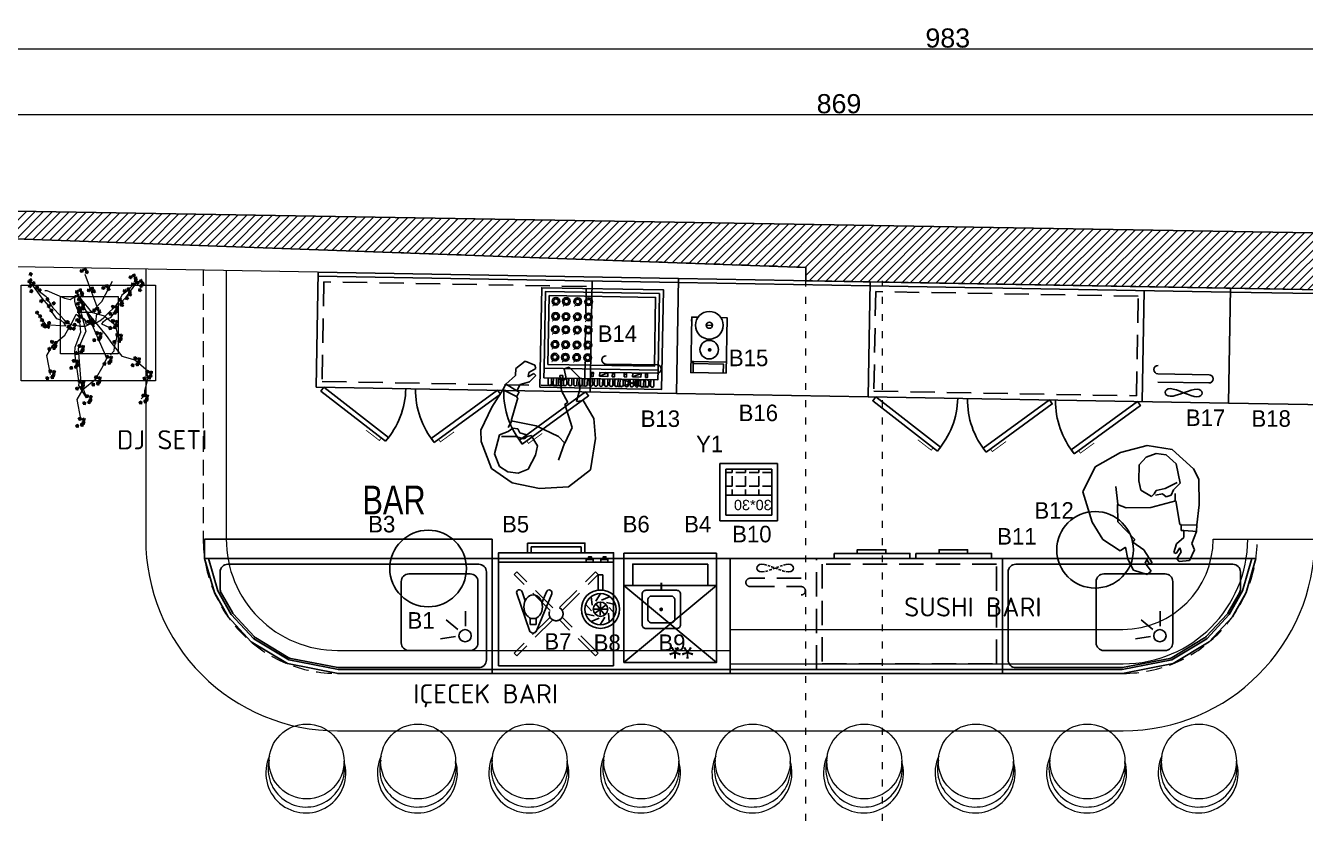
# Model space of a CAD drawing. Header units: inches. Extents: x -48537 to -45698, y 42532 to 44572.
# Drawn here: x -47962 to -47295, y 43617 to 44033 of the extents above; entities that cross this region are included whole.
import ezdxf
from ezdxf.enums import TextEntityAlignment as Align

# ---------------------------------------------------------------- set-up
doc = ezdxf.new("R2010")
doc.units = ezdxf.units.IN
for name, pattern in [('ACAD_ISO03W100', [30, 12, -18]), ('DASHED', [19.05, 12.7, -6.35]), ('DOT', [6.35, 0, -6.35]), ('HIDDEN', [0.375, 0.25, -0.125])]:
    doc.linetypes.add(name, pattern=pattern)
for name, color, linetype in [('002 Çizgi', 7, 'Continuous'), ('Kıtc-002 Çizgi', 7, 'Continuous'), ('Kıtc-028 Yer Izgarası', 252, 'Continuous'), ('S2000-002 Çizgi', 7, 'Continuous'), ('tefriş - ince', 9, 'Continuous')]:
    doc.layers.add(name, color=color, linetype=linetype)
for name, color, linetype, lineweight in [('A-KAPI NOKT', 35, 'DOT', 9), ('Auto-AhsapMobilya', 34, 'Continuous', 20), ('Auto-Duvar', 193, 'Continuous', 25), ('Auto-Mermer', 190, 'Continuous', 15), ('Auto-Silik', 251, 'Continuous', 5), ('Auto-Silik_Cizgiler', 47, 'Continuous', 9), ('Auto-SilikCizgiler', 251, 'Continuous', 9), ('Auto-Tefris', 32, 'Continuous', 9), ('Auto-Yazi', 7, 'Continuous', 20), ('SH-1', 9, 'Continuous', 9)]:
    doc.layers.add(name, color=color, linetype=linetype, lineweight=lineweight)
doc.styles.get("Standard").update_dxf_attribs({"font": 'arial.ttf'})
doc.styles.add('TAKSİM', font='GOTHIC.TTF', dxfattribs={"height": 20})
doc.styles.add('TCOMPLEX', font='Tcomplex', dxfattribs={"width": 0.8})
doc.dimstyles.new('ölçü 1_50', dxfattribs={"dimtxt": 10, "dimasz": 5, "dimexe": 2, "dimexo": 5, "dimtad": 1, "dimdec": 0, "dimtxsty": 'Standard', "dimblk": 'ARCHTICK', "dimcen": 2.5, "dimclrd": 256, "dimclre": 256, "dimclrt": 256, "dimadec": 0, "dimazin": 0, "dimtfac": 1, "dimtdec": 0, "dimtmove": 0, "dimatfit": 3, "dimldrblk": 'ARCHTICK', "dimfxl": 1, "dimlwd": -1, "dimlwe": -1, "dimarcsym": 0})

# ---------------------------------------------------------------- blocks, each defined once
blk = doc.blocks.new('KŞKLŞ')
at = {"layer": 'tefriş - ince'}
for p, q in [((25415.28, -39871.56), (25402.32, -39875.06)), ((25421.12, -39872.84), (25415.28, -39871.56)), ((25433.87, -39880.77), (25421.12, -39872.84)), ((25389.25, -39880.04), (25383.87, -39884.09)), ((25391.54, -39886.35), (25389.06, -39879.81)), ((25392.5, -39879.01), (25389.25, -39880.04)), ((25394.67, -39887), (25392.49, -39879.22)), ((25402.32, -39875.06), (25392.5, -39879.01)), ((25380.31, -39883.62), (25375.56, -39887.72)), ((25383.87, -39884.09), (25380.31, -39883.62)), ((25388.08, -39887.37), (25391.54, -39886.35)), ((25391.54, -39886.35), (25391.87, -39887.65)), ((25395.06, -39887.46), (25407.64, -39886.26)), ((25407.64, -39886.26), (25407.72, -39899.61)), ((25407.84, -39886.49), (25411.3, -39885.47)), ((25413.39, -39885.83), (25411.13, -39887.79)), ((25415.82, -39881.56), (25413.39, -39885.83)), ((25416.57, -39882.89), (25415.22, -39889.78)), ((25426.04, -39880.83), (25415.82, -39881.56)), ((25432.11, -39884.66), (25426.04, -39880.83)), ((25434.08, -39889.47), (25432.11, -39884.66)), ((25439.34, -39892.82), (25433.87, -39880.77)), ((25375.56, -39887.72), (25376.65, -39893.1)), ((25376.65, -39893.1), (25378.29, -39893.85)), ((25378.29, -39893.85), (25381.06, -39890.67)), ((25381.06, -39890.67), (25383.38, -39890.84)), ((25383.38, -39890.84), (25381.07, -39893.42)), ((25381.07, -39893.42), (25381.84, -39894.54)), ((25381.84, -39894.54), (25385.84, -39891.87)), ((25385.84, -39891.87), (25388.08, -39887.37)), ((25391.87, -39887.65), (25394.9, -39886.81)), ((25394.9, -39886.81), (25395.06, -39887.46)), ((25411.13, -39887.79), (25410.93, -39890.53)), ((25410.93, -39890.53), (25412.94, -39891.94)), ((25412.94, -39891.94), (25413.31, -39895.57)), ((25415.22, -39889.78), (25415.49, -39894.67)), ((25433.68, -39894.95), (25434.08, -39889.47)), ((25439.56, -39907.24), (25439.34, -39892.82)), ((25407.72, -39899.61), (25411.04, -39912.15)), ((25414.12, -39896.06), (25413.14, -39897.89)), ((25413.14, -39897.89), (25417.9, -39902.27)), ((25415.49, -39894.67), (25414.12, -39896.06)), ((25422.79, -39901.99), (25430.8, -39899.61)), ((25430.8, -39899.61), (25433.68, -39894.95)), ((25417.9, -39902.27), (25422.79, -39901.99)), ((25375.73, -39908.5), (25374.49, -39910.95)), ((25374.49, -39910.95), (25378.69, -39917.19)), ((25380.47, -39910.33), (25375.73, -39908.5)), ((25379.66, -39906.88), (25379.34, -39908.34)), ((25379.34, -39908.34), (25382.05, -39908.96)), ((25387.33, -39909.14), (25379.66, -39906.88)), ((25382.05, -39908.96), (25380.47, -39910.33)), ((25392.72, -39913.56), (25387.33, -39909.14)), ((25393.88, -39912.16), (25392.72, -39913.56)), ((25405.08, -39918.28), (25393.88, -39912.16)), ((25411.04, -39912.15), (25413.93, -39915.96)), ((25435.93, -39922.02), (25439.56, -39907.24)), ((25378.69, -39917.19), (25384.95, -39918.5)), ((25384.95, -39918.5), (25391.35, -39917.91)), ((25391.35, -39917.91), (25390.26, -39921.22)), ((25413.93, -39915.96), (25405.08, -39918.28)), ((25413.95, -39915.75), (25423.16, -39914.31)), ((25390.26, -39921.22), (25398.41, -39928.38)), ((25425.07, -39931.61), (25435.93, -39922.02)), ((25398.41, -39928.38), (25408.58, -39931.25)), ((25408.58, -39931.25), (25425.07, -39931.61))]:
    blk.add_line(p, q, dxfattribs=at)
blk = doc.blocks.new('A$C1AAB3821')
at = {"layer": 'Kıtc-028 Yer Izgarası'}
for p, q in [((30, 30), (0, 30)), ((0, 30), (0, 0)), ((27, 27), (3, 27)), ((3, 27), (3, 3)), ((9.65, 25.24), (9.65, 27)), ((16.63, 25.24), (16.63, 27)), ((23.62, 25.24), (23.62, 27)), ((27, 3), (27, 27)), ((30, 0), (30, 30)), ((3, 25.24), (7.74, 25.24)), ((9.65, 25.24), (14.73, 25.24)), ((9.65, 18.25), (9.65, 23.33)), ((16.63, 25.24), (21.71, 25.24)), ((16.63, 18.25), (16.63, 23.33)), ((23.62, 25.24), (27, 25.24)), ((23.62, 18.25), (23.62, 23.33)), ((3, 18.25), (7.74, 18.25)), ((27, 13.5), (3, 13.5)), ((3, 13.5), (3, 3)), ((9.65, 18.25), (14.73, 18.25)), ((9.65, 13.5), (9.65, 16.35)), ((16.63, 18.25), (21.71, 18.25)), ((16.63, 13.5), (16.63, 16.35)), ((23.62, 18.25), (27, 18.25)), ((23.62, 13.5), (23.62, 16.35)), ((27, 3), (27, 13.5)), ((0, 0), (30, 0)), ((3, 3), (27, 3)), ((3, 3), (27, 3))]:
    blk.add_line(p, q, dxfattribs=at)
blk.add_text('30*30', height=5.4, dxfattribs=at).set_placement((3, 5.64))
blk = doc.blocks.new('uiui7')
at = {"layer": 'Auto-Tefris', "ltscale": 2}
blk.add_circle((-34132.56, 62108.22), 19.55, dxfattribs=at)
for centre, radius, start, end in [((-34132.15, 62114.2), 20.88, 335.1027, 197.05941), ((-34132.44, 62112.05, 16.63), 19.94, 346.94403, 189.57771)]:
    blk.add_arc(centre, radius, start, end, dxfattribs=at)
blk = doc.blocks.new('39')
at = {"layer": 'Auto-SilikCizgiler'}
for p, q in [((-12, 0), (-9, 0)), ((-11, 10), (-11, 7)), ((-10, 7), (-11, 10)), ((-11, 7), (-10, 5)), ((-5, 5), (-10, 7)), ((-10, 5), (-8, 4)), ((-9, 0), (-6, 0)), ((-8, 4), (-7, 4)), ((-7, 4), (-6, 2)), ((0, 0), (-7, -2)), ((-6, 10), (-5, 9)), ((-4, 10), (-6, 10)), ((-6, 2), (-4, 0)), ((-6, 0), (0, 0)), ((-5, 9), (-4, 7)), ((-3, 1), (-5, 5)), ((0, 0), (-5, -1)), ((-3, 8), (-4, 10)), ((-4, 7), (-3, 4)), ((-4, 0), (0, 0)), ((-2, 4), (-3, 8)), ((-3, 4), (0, 0)), ((0, 0), (-3, 1)), ((-3, -1), (0, 0)), ((0, 0), (-2, 4)), ((1, 15), (-1, 13)), ((-1, 13), (-1, 10)), ((-1, 10), (-1, 5)), ((-1, 5), (0, 2)), ((0, 0), (-1, -2)), ((0, 10), (1, 12)), ((1, 9), (0, 10)), ((7, 2), (0, 0)), ((0, 0), (4, 2)), ((0, 2), (0, 0)), ((0, 0), (2, 2)), ((6, -1), (0, 0)), ((0, 0), (6, 0)), ((0, 0), (1, -3)), ((0, -3), (0, 0)), ((1, 12), (1, 15)), ((2, 6), (1, 9)), ((2, 2), (2, 6)), ((4, 2), (6, 5)), ((6, 5), (8, 7)), ((6, 0), (10, 2)), ((9, 0), (6, -1)), ((10, 4), (7, 2)), ((8, 7), (10, 7)), ((13, 0), (9, 0)), ((10, 7), (10, 6)), ((10, 6), (10, 4)), ((10, 2), (14, 2)), ((15, 2), (13, 0)), ((14, 2), (15, 2)), ((-12, -6), (-13, -8)), ((-13, -8), (-11, -7)), ((-13, -8), (-13, -8)), ((-10, -1), (-12, 0)), ((-10, -4), (-12, -6)), ((-11, -7), (-7, -6)), ((-5, -1), (-10, -1)), ((-7, -2), (-10, -3)), ((-10, -3), (-10, -4)), ((-7, -6), (-6, -4)), ((-7, -13), (-6, -10)), ((-6, -12), (-7, -13)), ((-6, -4), (-3, -1)), ((-5, -5), (-6, -6)), ((-6, -6), (-5, -6)), ((-6, -10), (-5, -8)), ((-5, -10), (-6, -12)), ((-2, -3), (-5, -5)), ((-5, -6), (-2, -5)), ((-5, -8), (-3, -6)), ((-2, -8), (-5, -10)), ((-3, -6), (-1, -5)), ((-1, -2), (-2, -3)), ((-2, -5), (-1, -4)), ((1, -5), (-2, -8)), ((-1, -5), (1, -3)), ((-1, -4), (0, -3)), ((0, -1), (3, -3)), ((1, -3), (0, -1)), ((1, -3), (1, -5)), ((2, -6), (1, -4)), ((3, -9), (2, -6)), ((3, -3), (5, -6)), ((4, -11), (3, -9)), ((6, -13), (4, -11)), ((5, -6), (6, -10)), ((6, -10), (6, -13))]:
    blk.add_line(p, q, dxfattribs=at)
blk = doc.blocks.new('KJKJK')
at = {"layer": 'Auto-Silik_Cizgiler', "elevation": -25.3}
for points in [[(45042.7, -37852.1), (45047.8, -37872.8), (45058.6, -37880.2), (45075.2, -37884.5), (45088.8, -37894), (45096, -37899.8), (45097.3, -37955.6), (45105.9, -37922.4), (45107.7, -37912), (45111.7, -37894.8), (45122.8, -37885.2), (45129.3, -37871.5), (45127.4, -37861.8), (45123.5, -37856.5), (45118.1, -37850.2), (45116, -37845.9), (45111, -37843.9)], [(45091.5, -37955.8), (45087.9, -37935.9), (45072.3, -37922.2), (45059.4, -37887.7), (45057.8, -37870.1), (45055.9, -37885.8), (45057.3, -37887.9), (45067, -37919.4), (45070, -37925.2), (45082.6, -37937.5), (45086, -37947.9), (45089.5, -37954.9), (45089.8, -37965.9), (45091, -37970.8), (45091.8, -37972.5), (45094.3, -37976.3)], [(45033, -37909.6), (45038.2, -37930.2), (45048.9, -37937.6), (45065.5, -37941.9), (45079.1, -37951.5), (45086.3, -37957.2), (45098.3, -37936.6), (45096.2, -37979.8), (45098, -37969.5), (45102, -37952.2), (45113.1, -37942.7), (45119.6, -37928.9), (45117.7, -37919.2), (45113.8, -37913.9), (45108.4, -37907.7), (45106.3, -37903.3), (45101.3, -37901.3)], [(45047.9, -37977.5), (45051.4, -37961.3), (45070.5, -37950.7), (45070.3, -37953.8), (45068.2, -37958.3), (45065.1, -37961.5), (45063.8, -37967.7), (45063, -37972.1), (45062.9, -37978.6), (45059.9, -37988.7), (45056.6, -38006.4), (45054.6, -38009.4), (45056.8, -38009.3), (45057.7, -38007.1), (45058.1, -38005.6), (45058.9, -38004.5), (45060.4, -37999), (45060.6, -37996.6), (45064.8, -37988.5), (45064.8, -37982.7), (45066.2, -37974.3), (45070.1, -37962.9), (45071.8, -37957.3), (45074, -37952.7), (45074.8, -37951.7), (45076, -37949.7), (45077.5, -37948.5), (45079.9, -37946.9), (45085.3, -37943.2), (45089.8, -37941.3), (45095.5, -37941.4), (45097.8, -37942.2), (45101.9, -37940.4), (45102.8, -37941.4), (45106, -37947.3), (45109.6, -37947.6), (45113.4, -37992.2)], [(45092.6, -37975.7), (45095.3, -37975.1), (45097, -37975.3), (45098.3, -37975.2), (45093.9, -37974.8), (45089.3, -37974.5), (45086.9, -37974.3), (45082.1, -37978.1), (45068.2, -37993.7), (45066, -37994.6)]]:
    blk.add_lwpolyline(points, dxfattribs=at)
at = {"layer": 'Auto-Silik_Cizgiler'}
blk.add_lwpolyline([(45118.8, -37924.7), (45113.4, -37927.7), (45109.5, -37932.3), (45107, -37935.6), (45109.5, -37937.4), (45114.3, -37938.5), (45118.7, -37938.2), (45124.4, -37941.1), (45128.3, -37943.2), (45133.5, -37947.2), (45143.2, -37951.2), (45159, -37959.8), (45162.7, -37960.1), (45161.2, -37961.8), (45158.9, -37961.1), (45157.5, -37960.5), (45156.1, -37960.4), (45150.8, -37958.1), (45148.9, -37956.8), (45139.9, -37954.9), (45135.4, -37951.2), (45128, -37947), (45116.6, -37942.9), (45111.3, -37940.8), (45106.3, -37939.5), (45105.1, -37939.6), (45102.7, -37939.2), (45100.9, -37939.6), (45098.1, -37940.5), (45091.8, -37942.4), (45092.5, -37947.5), (45090.4, -37952.5), (45088.7, -37955.9), (45089.8, -37957.8), (45088.1, -37958.7), (45102, -37952.2), (45117.1, -37958), (45137, -37973.1)], dxfattribs=at)
at = {"layer": 'Auto-Silik_Cizgiler', "xscale": 0.1296, "yscale": 0.1296, "zscale": 0.1296}
for p, rotation in [((45108.9, -37840.5, -25.3), 356.7422745732944), ((45114, -37839.3, -25.3), 356.7422745732944), ((45116.2, -37840.5, -25.3), 356.7422745732944), ((45035.8, -37846.7), 356.7422745732944), ((45040.9, -37845.5), 356.7422745732944), ((45041.7, -37852.5), 356.7422745732944), ((45043.1, -37846.7), 356.7422745732944), ((45045, -37849.9), 356.7422745732944), ((45114.8, -37846.3, -25.3), 356.7422745732944), ((45118.2, -37843.7, -25.3), 356.7422745732944), ((45053.3, -37865.7, -25.3), 356.7422745732944), ((45058.4, -37864.5, -25.3), 356.7422745732944), ((45060.5, -37865.7, -25.3), 356.7422745732944), ((45062.5, -37868.9, -25.3), 356.7422745732944), ((45123.8, -37862.3, -25.3), 356.7422745732944), ((45128.9, -37861.1, -25.3), 356.7422745732944), ((45129.7, -37868, -25.3), 356.7422745732944), ((45131.1, -37862.3, -25.3), 356.7422745732944), ((45133, -37865.4, -25.3), 356.7422745732944), ((45052.8, -37883.5, -25.3), 356.7422745732944), ((45057.9, -37882.3, -25.3), 356.7422745732944), ((45059.2, -37871.5, -25.3), 356.7422745732944), ((45060, -37883.5, -25.3), 356.7422745732944), ((45070.6, -37880.1, -25.3), 356.7422745732944), ((45075.8, -37878.9, -25.3), 356.7422745732944), ((45077.9, -37880.1, -25.3), 356.7422745732944), ((45079.9, -37883.3, -25.3), 356.7422745732944), ((45118.2, -37880.9, -25.3), 356.7422745732944), ((45123.3, -37879.7, -25.3), 356.7422745732944), ((45125.5, -37880.9, -25.3), 356.7422745732944), ((45127.5, -37884, -25.3), 356.7422745732944), ((45058.7, -37889.3, -25.3), 356.7422745732944), ((45062, -37886.7, -25.3), 356.7422745732944), ((45076.6, -37885.9, -25.3), 356.7422745732944), ((45091.2, -37895.3, -25.3), 356.7422745732944), ((45096.4, -37894.1, -25.3), 356.7422745732944), ((45098.5, -37895.3, -25.3), 356.7422745732944), ((45100.5, -37898.4, -25.3), 356.7422745732944), ((45124.2, -37886.6, -25.3), 356.7422745732944), ((45028.4, -37907.4, -25.3), 356.7422745732944), ((45033.6, -37906.2, -25.3), 356.7422745732944), ((45035.7, -37907.4, -25.3), 356.7422745732944), ((45037.7, -37910.5, -25.3), 356.7422745732944), ((45056.6, -37906.7, -25.3), 356.7422745732944), ((45061.7, -37905.5, -25.3), 356.7422745732944), ((45062.5, -37912.4, -25.3), 356.7422745732944), ((45063.9, -37906.7, -25.3), 356.7422745732944), ((45065.8, -37909.9, -25.3), 356.7422745732944), ((45097.2, -37901, -25.3), 356.7422745732944), ((45111.2, -37912.2, -25.3), 356.7422745732944), ((45116.3, -37911, -25.3), 356.7422745732944), ((45118.5, -37912.2, -25.3), 356.7422745732944), ((45034.4, -37913.1, -25.3), 356.7422745732944), ((45068.7, -37918.8, -25.3), 356.7422745732944), ((45073.9, -37917.6, -25.3), 356.7422745732944), ((45074.7, -37924.5, -25.3), 356.7422745732944), ((45076, -37918.8, -25.3), 356.7422745732944), ((45078, -37921.9, -25.3), 356.7422745732944), ((45092.1, -37923.4, -25.3), 356.7422745732944), ((45097.2, -37922.2, -25.3), 356.7422745732944), ((45099.4, -37923.4, -25.3), 356.7422745732944), ((45101.3, -37926.5, -25.3), 356.7422745732944), ((45117.2, -37917.9, -25.3), 356.7422745732944), ((45120.5, -37915.4, -25.3), 356.7422745732944), ((45043.8, -37935.2), 356.7422745732944), ((45048.9, -37934), 356.7422745732944), ((45051.1, -37935.2), 356.7422745732944), ((45053, -37938.4), 356.7422745732944), ((45098, -37929.1, -25.3), 356.7422745732944), ((45099.6, -37940.7, -25.3), 317.8832189276011), ((45113.4, -37927.9, -25.3), 356.7422745732944), ((45118.6, -37926.7, -25.3), 356.7422745732944), ((45119.4, -37933.7, -25.3), 356.7422745732944), ((45120.7, -37927.9, -25.3), 356.7422745732944), ((45122.7, -37931.1, -25.3), 356.7422745732944), ((45049.7, -37941), 356.7422745732944), ((45072.9, -37948.2, -25.3), 86.66096350184166), ((45072.9, -37953.7, -25.3), 86.66096350184166), ((45074.1, -37946, -25.3), 86.66096350184166), ((45074.1, -37953.3, -25.3), 86.66096350184166), ((45077.2, -37944.1, -25.3), 86.66096350184166), ((45079.8, -37947.4, -25.3), 86.66096350184166), ((45084.5, -37950.8, -25.3), 86.66096350184166), ((45085.7, -37948.6, -25.3), 86.66096350184166), ((45089, -37953, -25.3), 57.80661504840518), ((45094.9, -37944.3, -25.3), 317.8832189276011), ((45099.1, -37944.4, -25.3), 317.8832189276011), ((45105.6, -37952.7, -25.3), 317.8832189276011), ((45109.7, -37952.7, -25.3), 317.8832189276011), ((45110.2, -37949, -25.3), 317.8832189276011), ((45120.1, -37941.9, -25.3), 356.7422745732944), ((45125.2, -37940.7, -25.3), 356.7422745732944), ((45126, -37947.6, -25.3), 356.7422745732944), ((45127.3, -37941.9, -25.3), 356.7422745732944), ((45129.3, -37945, -25.3), 356.7422745732944), ((45135.6, -37945.2), 317.8832189276011), ((45136.1, -37951.2), 317.8832189276011), ((45136.6, -37947.5), 317.8832189276011), ((45143.6, -37949.6), 317.8832189276011), ((45148.3, -37951.9), 317.8832189276011), ((45149.2, -37954.1), 317.8832189276011), ((45160.1, -37951.7), 317.8832189276011), ((45048.5, -37961.8, -25.3), 86.66096350184166), ((45049.7, -37959.6, -25.3), 86.66096350184166), ((45049.7, -37966.9, -25.3), 86.66096350184166), ((45052.9, -37957.7, -25.3), 86.66096350184166), ((45055.4, -37961, -25.3), 86.66096350184166), ((45091.6, -37958.6, -25.3), 317.8832189276011), ((45091.6, -37960.5, -25.3), 96.66567069409844), ((45092.7, -37966.8, -25.3), 317.8832189276011), ((45092.4, -37962.2, -25.3), 356.7422745732944), ((45095.7, -37959.6, -25.3), 356.7422745732944), ((45096.4, -37960.9, -25.3), 317.8832189276011), ((45096.8, -37966.9, -25.3), 317.8832189276011), ((45097.3, -37963.2, -25.3), 317.8832189276011), ((45129.7, -37967.1), 317.8832189276011), ((45144.6, -37957.8), 317.8832189276011), ((45148.8, -37957.8), 317.8832189276011), ((45155.6, -37960.5, 25.3), 317.8832189276011), ((45156.7, -37968.7, 25.3), 317.8832189276011), ((45160.4, -37962.8, 25.3), 317.8832189276011), ((45160.9, -37968.8, 25.3), 317.8832189276011), ((45161.1, -37959.9), 317.8832189276011), ((45161.3, -37965.1, 25.3), 317.8832189276011), ((45163.2, -37955.2, -25.3), 356.7422745732944), ((45165.3, -37960), 317.8832189276011), ((45165.8, -37956.3), 317.8832189276011), ((45048.5, -37976.7, -25.3), 86.66096350184166), ((45049.7, -37971.6, -25.3), 86.66096350184166), ((45063, -37977.6, -25.3), 86.66096350184166), ((45063.4, -37972.1, -25.3), 86.66096350184166), ((45069.1, -37978.3, -25.3), 86.66096350184166), ((45095.9, -37970.7, -25.3), 317.8832189276011), ((45097, -37978.9, -25.3), 317.8832189276011), ((45100.7, -37973, -25.3), 317.8832189276011), ((45101.2, -37979, -25.3), 317.8832189276011), ((45101.6, -37975.3, -25.3), 317.8832189276011), ((45109.6, -37975.1, -25.3), 317.8832189276011), ((45113.8, -37975.2, -25.3), 317.8832189276011), ((45114.2, -37971.5, -25.3), 317.8832189276011), ((45125.1, -37970.7), 317.8832189276011), ((45129.3, -37970.8), 317.8832189276011), ((45057.8, -37986.1, -25.3), 86.66096350184166), ((45064.8, -37984.9, -25.3), 86.66096350184166), ((45116.1, -37993.8, -25.3), 317.8832189276011), ((45052.6, -38000.5), 86.66096350184166), ((45053.7, -38006.2, -25.3), 86.66096350184166), ((45058.5, -38007.3, -25.3), 86.66096350184166), ((45060, -38001.2, -25.3), 86.66096350184166), ((45061.3, -37997.6, -25.3), 86.66096350184166), ((45111.5, -37997.4, -25.3), 317.8832189276011), ((45115.7, -37997.5, -25.3), 317.8832189276011), ((45055.2, -38010.8, -25.3), 86.66096350184166), ((45056.8, -38011.5, -25.3), 86.66096350184166), ((45059.8, -38017.6), 86.66096350184166)]:
    blk.add_blockref('39', p, dxfattribs=dict(at, rotation=rotation))
blk = doc.blocks.new('A$C521B02A0')
at = {"layer": 'S2000-002 Çizgi'}
blk.add_line((6.65, 10), (10.64, 10), dxfattribs=at)
for points in [[(0, 64), (0, 10), (60, 10), (60, 64)], [(0, 64), (0, 5), (60, 5), (60, 64)], [(3, 10), (6.65, 10), (6.65, 8.54), (3, 8.54)], [(3.97, 8.54), (5.43, 8.54), (5.43, 7.08), (3.97, 7.08)], [(10.64, 10), (14.29, 10), (14.29, 8.54), (10.64, 8.54)], [(11.61, 8.54), (13.07, 8.54), (13.07, 7.08), (11.61, 7.08)], [(45, 0), (15, 0), (15, 5), (45, 5)], [(43, 2), (17, 2), (17, 5), (43, 5)]]:
    blk.add_lwpolyline(points, close=True, dxfattribs=at)
at = {"layer": 'S2000-002 Çizgi', "linetype": 'DASHED'}
for points in [[(8.08, 57.42), (9.49, 58.84)], [(8.08, 57.42), (26.83, 38.67)], [(9.49, 58.84), (28.24, 40.09)], [(31.86, 40.19), (50.51, 58.84)], [(33.27, 38.77), (51.92, 57.42)], [(50.51, 58.84), (51.92, 57.42)], [(26.73, 35.06), (8.08, 16.41)], [(28.14, 33.64), (9.49, 15)], [(31.76, 33.74), (50.51, 15)], [(33.17, 35.16), (51.92, 16.41)], [(9.49, 15), (8.08, 16.41)], [(50.51, 15), (51.92, 16.41)]]:
    blk.add_lwpolyline(points, dxfattribs=at)
blk.add_circle((30, 36.92), 3.63, dxfattribs=at)
blk = doc.blocks.new('A$C3C3A6592')
at = {"layer": 'S2000-002 Çizgi'}
for points in [[(0, 57), (48.31, 16.91)], [(0, 16.91), (48.31, 57)], [(0, 16.91), (48.31, 16.91)]]:
    blk.add_lwpolyline(points, dxfattribs=at)
for points in [[(0, 0), (48.31, 0), (48.31, 57), (0, 57)], [(4.59, 5.64), (43.71, 5.64), (43.71, 16.91), (4.59, 16.91)]]:
    blk.add_lwpolyline(points, close=True, dxfattribs=at)
blk.add_text('**', height=12, dxfattribs=at).set_placement((11.89, 43.01))
blk = doc.blocks.new('A$C0D0247C1')
at = {"layer": 'Kıtc-002 Çizgi'}
for points in [[(2, 0), (18, 0, 0.414214), (20, 2), (20, 18, 0.414214), (18, 20), (2, 20, 0.414214), (0, 18), (0, 2, 0.414214)], [(5, 3), (15, 3, 0.414214), (17, 5), (17, 15, 0.414214), (15, 17), (5, 17, 0.414214), (3, 15), (3, 5, 0.414214)]]:
    blk.add_lwpolyline(points, format="xyb", close=True, dxfattribs=at)
at = {"layer": 'Kıtc-002 Çizgi', "const_width": 1}
blk.add_lwpolyline([(9.53, 10.08, 1), (10.53, 10.08, 1)], format="xyb", close=True, dxfattribs=at)
blk.add_lwpolyline([(20, 10), (23.95, 10)], dxfattribs=at)
blk = doc.blocks.new('A$C7D36761A')
at = {"layer": 'Kıtc-002 Çizgi'}
for points in [[(0, 20.47), (6.62, 1.21, 0.691141), (10.36, 1.1), (18.29, 20.3)], [(2.84, 21.45), (4.45, 16.75, 0.691141)]]:
    blk.add_lwpolyline(points, format="xyb", dxfattribs=at)
for points in [[(13.14, 15.69), (15.51, 21.45)], [(7.07, 7.73), (7.07, 4.38)], [(10.07, 7.71), (10.07, 4.38)], [(7.07, 4.38), (10.07, 4.38)]]:
    blk.add_lwpolyline(points, dxfattribs=at)
for centre, start, end in [((1.42, 20.96), 18.97681, 198.97681), ((16.9, 20.88), 337.5765, 157.5765)]:
    blk.add_arc(centre, 1.5, start, end, dxfattribs=at)
blk.add_ellipse((8.6, 13.59), major_axis=(0, -6.18), ratio=0.781319, dxfattribs=at)
blk = doc.blocks.new('A$C4AF1199D')
at = {"layer": 'S2000-002 Çizgi'}
for points in [[(2.4, 20.6), (5.42, 17.12)], [(5.4, 24.63), (5.79, 20.04)], [(7.66, 20.97), (12.41, 15.17)], [(10.19, 26.12), (7.81, 22.18)], [(10.18, 21.16), (10, 14.25)], [(14.95, 24.51), (10.7, 22.72)], [(17.85, 20.42), (13.36, 21.46)], [(2.34, 15.58), (6.83, 14.54)], [(6.25, 18), (13.75, 18)], [(12.59, 19.94), (7.13, 15.7)], [(10, 9.88), (12.38, 13.82)], [(14.79, 11.37), (14.4, 15.96)], [(17.79, 15.4), (14.77, 18.88)], [(5.24, 11.49), (9.49, 13.28)]]:
    blk.add_lwpolyline(points, dxfattribs=at)
blk.add_lwpolyline([(8.75, 0), (11.25, 0), (11.25, 8), (8.75, 8)], close=True, dxfattribs=at)
for radius in [10, 8.12, 3.75]:
    blk.add_circle((10, 18), radius, dxfattribs=at)
blk = doc.blocks.new('A$C27B77B9B')
at = {"layer": 'S2000-002 Çizgi'}
blk.add_line((142, 62.6), (0, 62.6), dxfattribs=at)
for points in [[(142, 4.6), (142, 64.6), (0, 64.6), (0, 4.6)], [(45.21, 1.96), (5.61, 1.96), (5.61, 4.6), (45.21, 4.6)], [(33.08, 1.96), (18.14, 1.96), (18.14, 0), (33.08, 0)], [(87.84, 1.96), (48.24, 1.96), (48.24, 4.6), (87.84, 4.6)], [(75.71, 1.96), (60.77, 1.96), (60.77, 0), (75.71, 0)]]:
    blk.add_lwpolyline(points, close=True, dxfattribs=at)
at = {"layer": 'S2000-002 Çizgi', "linetype": 'DASHED'}
blk.add_lwpolyline([(97, 62.6), (97, 4.6)], dxfattribs=at)
blk.add_lwpolyline([(94, 59.6), (3, 59.6), (3, 7.6), (94, 7.6)], close=True, dxfattribs=at)
for points in [[(131.67, 19.28), (105, 19.28, -1), (105, 23.63)], [(105, 14.93), (131.67, 14.93, 1), (131.67, 19.28)]]:
    blk.add_lwpolyline(points, format="xyb", dxfattribs=at)
at = {"layer": 'S2000-002 Çizgi', "linetype": 'DASHED', "ltscale": 0.1}
blk.add_lwpolyline([(125.56, 7.62), (124.1, 7.8), (122.4, 8.25), (120.54, 8.89), (118.59, 9.63), (116.64, 10.36), (114.78, 11), (113.07, 11.46), (111.62, 11.63), (110.47, 11.46), (109.66, 11), (109.17, 10.36), (109, 9.63), (109.17, 8.89), (109.66, 8.25), (110.47, 7.8), (111.62, 7.62), (113.07, 7.8), (114.78, 8.25), (116.64, 8.89), (118.59, 9.63), (120.54, 10.36), (122.4, 11), (124.1, 11.46), (125.56, 11.63), (126.7, 11.46), (127.52, 11), (128.01, 10.36), (128.17, 9.63), (128.01, 8.89), (127.52, 8.25), (126.7, 7.8)], close=True, dxfattribs=at)
blk = doc.blocks.new('A$C664B4501')
at = {"layer": 'S2000-002 Çizgi'}
for p, q in [((31.04, 6.26), (35.37, 8.18)), ((48.29, 6.26), (52.62, 8.18))]:
    blk.add_line(p, q, dxfattribs=at)
for points in [[(0, 0), (63.5, 0), (63.5, 52), (0, 52)], [(2, 10), (61.5, 10), (61.5, 50), (2, 50)], [(4, 48), (4, 12), (59.5, 12), (59.5, 48)], [(2, 5), (61.5, 5), (61.5, 10), (2, 10)], [(26.58, 6.14), (27.76, 6.14), (27.76, 8.24), (26.58, 8.24)], [(31.04, 6.26), (35.37, 6.26), (35.37, 8.18), (31.04, 8.18)], [(37.66, 6.14), (38.83, 6.14), (38.83, 8.24), (37.66, 8.24)], [(43.83, 6.14), (45.01, 6.14), (45.01, 8.24), (43.83, 8.24)], [(48.29, 6.26), (52.62, 6.26), (52.62, 8.18), (48.29, 8.18)], [(54.91, 6.14), (56.08, 6.14), (56.08, 8.24), (54.91, 8.24)]]:
    blk.add_lwpolyline(points, close=True, dxfattribs=at)
for points, const_width in [([(6.48, 43.33), (5.89, 42.38)], 0.5), ([(11.92, 43.33), (11.34, 42.38)], 0.5), ([(17.86, 43.33), (17.28, 42.38)], 0.5), ([(23.59, 43.33), (23.01, 42.38)], 0.5), ([(6.48, 35.43), (5.89, 34.49)], 0.5), ([(11.92, 35.43), (11.34, 34.49)], 0.5), ([(17.86, 35.43), (17.28, 34.49)], 0.5), ([(23.59, 35.43), (23.01, 34.49)], 0.5), ([(6.48, 28.51), (5.89, 27.56)], 0.5), ([(11.92, 28.51), (11.34, 27.56)], 0.5), ([(17.86, 28.51), (17.28, 27.56)], 0.5), ([(23.59, 28.51), (23.01, 27.56)], 0.5), ([(6.48, 20.73), (5.89, 19.78)], 0.5), ([(11.92, 20.73), (11.34, 19.78)], 0.5), ([(17.86, 20.73), (17.28, 19.78)], 0.5), ([(23.59, 20.73), (23.01, 19.78)], 0.5), ([(6.48, 14.14), (5.89, 13.19)], 0.5), ([(11.92, 14.14), (11.34, 13.19)], 0.5), ([(17.86, 14.14), (17.28, 13.19)], 0.5), ([(23.59, 14.14), (23.01, 13.19)], 0.5), ([(26.58, 7.5), (27.76, 7.5)], 0.5), ([(37.66, 7.5), (38.83, 7.5)], 0.5), ([(43.83, 7.5), (45.01, 7.5)], 0.5), ([(54.91, 7.5), (56.08, 7.5)], 0.5), ([(33.23, 5), (33.23, 1.5)], 1), ([(50.48, 5), (50.48, 1.5)], 1)]:
    blk.add_lwpolyline(points, dxfattribs=dict(at, const_width=const_width))
for points in [[(4.26, 1.85), (4.26, 5)], [(5.93, 5), (5.93, 1.85)], [(6.93, 1.85), (6.93, 5)], [(8.61, 5), (8.61, 1.85)], [(9.61, 1.85), (9.61, 5)], [(11.28, 5), (11.28, 1.85)], [(12.28, 1.85), (12.28, 5)], [(13.96, 5), (13.96, 1.85)], [(14.96, 1.85), (14.96, 5)], [(16.63, 5), (16.63, 1.85)], [(17.63, 1.85), (17.63, 5)], [(19.31, 5), (19.31, 1.85)], [(20.31, 1.85), (20.31, 5)], [(21.98, 5), (21.98, 1.85)], [(22.98, 1.85), (22.98, 5)], [(24.66, 5), (24.66, 1.85)], [(25.66, 1.85), (25.66, 5)], [(27.33, 5), (27.33, 1.85)], [(28.33, 1.85), (28.33, 5)], [(30.01, 5), (30.01, 1.85)], [(31.01, 1.85), (31.01, 5)], [(32.68, 5), (32.68, 1.85)], [(33.68, 1.85), (33.68, 5)], [(35.36, 5), (35.36, 1.85)], [(36.36, 1.85), (36.36, 5)], [(38.03, 5), (38.03, 1.85)], [(39.03, 1.85), (39.03, 5)], [(40.71, 5), (40.71, 1.85)], [(41.71, 1.85), (41.71, 5)], [(43.38, 5), (43.38, 1.85)], [(44.38, 1.85), (44.38, 5)], [(46.06, 5), (46.06, 1.85)], [(47.06, 1.85), (47.06, 5)], [(48.73, 5), (48.73, 1.85)], [(49.73, 1.85), (49.73, 5)], [(51.4, 5), (51.4, 1.85)], [(52.4, 1.85), (52.4, 5)], [(54.08, 5), (54.08, 1.85)], [(55.08, 1.85), (55.08, 5)], [(56.75, 5), (56.75, 1.85)], [(57.75, 1.85), (57.75, 5)], [(59.43, 5), (59.43, 1.85)]]:
    blk.add_lwpolyline(points, dxfattribs=at)
for centre, radius in [((7.54, 45.07), 1.98), ((12.99, 45.07), 1.98), ((18.93, 45.07), 1.98), ((24.66, 45.07), 1.98), ((7.54, 45.07), 1.24), ((12.99, 45.07), 1.24), ((18.93, 45.07), 1.24), ((24.66, 45.07), 1.24), ((7.54, 37.17), 1.98), ((7.54, 37.17), 1.24), ((12.99, 37.17), 1.98), ((12.99, 37.17), 1.24), ((18.93, 37.17), 1.98), ((18.93, 37.17), 1.24), ((24.66, 37.17), 1.98), ((24.66, 37.17), 1.24), ((7.54, 30.25), 1.98), ((7.54, 30.25), 1.24), ((12.99, 30.25), 1.98), ((12.99, 30.25), 1.24), ((18.93, 30.25), 1.98), ((18.93, 30.25), 1.24), ((24.66, 30.25), 1.98), ((24.66, 30.25), 1.24), ((7.54, 22.47), 1.98), ((7.54, 22.47), 1.24), ((12.99, 22.47), 1.98), ((12.99, 22.47), 1.24), ((18.93, 22.47), 1.98), ((18.93, 22.47), 1.24), ((24.66, 22.47), 1.98), ((24.66, 22.47), 1.24), ((7.54, 15.88), 1.98), ((7.54, 15.88), 1.24), ((12.99, 15.88), 1.98), ((12.99, 15.88), 1.24), ((18.93, 15.88), 1.98), ((18.93, 15.88), 1.24), ((24.66, 15.88), 1.98), ((24.66, 15.88), 1.24)]:
    blk.add_circle(centre, radius, dxfattribs=at)
for centre in [(5.1, 1.85), (7.77, 1.85), (10.45, 1.85), (13.12, 1.85), (15.8, 1.85), (18.47, 1.85), (21.14, 1.85), (23.82, 1.85), (26.49, 1.85), (29.17, 1.85), (31.84, 1.85), (34.52, 1.85), (37.19, 1.85), (39.87, 1.85), (42.54, 1.85), (45.22, 1.85), (47.89, 1.85), (50.57, 1.85), (53.24, 1.85), (55.92, 1.85), (58.59, 1.85)]:
    blk.add_arc(centre, 0.837, 180, 0, dxfattribs=at)
blk = doc.blocks.new('A$C1C4536AD')
at = {"layer": 'S2000-002 Çizgi'}
for points in [[(0, 29), (0, 0), (18.5, 0)], [(3.39, 29), (0, 29), (0, 26.84)], [(18.5, 26.95), (18.5, 29), (15.2, 29)], [(18.5, 0), (18.5, 29)], [(7.82, 24.81), (10.92, 24.88)], [(0, 5.79), (18.5, 5.79)], [(1.26, 0), (1.26, 4.77), (16.97, 4.77), (16.97, 0)]]:
    blk.add_lwpolyline(points, dxfattribs=at)
at = {"layer": 'S2000-002 Çizgi', "const_width": 1}
blk.add_lwpolyline([(9.18, 12.02, 1), (10.18, 12.02, 1)], format="xyb", close=True, dxfattribs=at)
at = {"layer": 'S2000-002 Çizgi'}
blk.add_lwpolyline([(0.33, 5.24), (1.35, 5.24), (1.35, 5.79), (0.33, 5.79)], close=True, dxfattribs=at)
for centre, radius in [((9.3, 24.88), 7.2), ((9.3, 24.88), 1.6), ((9.43, 12.15), 4.82)]:
    blk.add_circle(centre, radius, dxfattribs=at)
blk = doc.blocks.new('188-60')
at = {"layer": '002 Çizgi', "color": 7}
blk.add_line((31.88, -108.71), (31.88, 79.29), dxfattribs=at)
for points in [[(-53.79, 42.59), (-28.17, 76.82), (-26.12, 75.29), (-51.73, 41.06)], [(-26.12, -108.71), (33.88, -108.71), (33.88, 79.29), (-26.12, 79.29)], [(-53.94, 17.23), (-28.17, -16.88), (-26.12, -15.34), (-51.89, 18.77)], [(-53.94, -28.75), (-28.17, -62.86), (-26.12, -61.32), (-51.89, -27.2)], [(-23.09, -92.27), (-22.92, -90.82), (-22.47, -89.12), (-21.83, -87.25), (-21.09, -85.3), (-20.36, -83.36), (-19.72, -81.49), (-19.26, -79.79), (-19.09, -78.33), (-19.26, -77.19), (-19.72, -76.37), (-20.36, -75.88), (-21.09, -75.72), (-21.83, -75.88), (-22.47, -76.37), (-22.92, -77.19), (-23.09, -78.33), (-22.92, -79.79), (-22.47, -81.49), (-21.83, -83.36), (-21.09, -85.3), (-20.36, -87.25), (-19.72, -89.12), (-19.26, -90.82), (-19.09, -92.27), (-19.26, -93.42), (-19.72, -94.24), (-20.36, -94.73), (-21.09, -94.89), (-21.83, -94.73), (-22.47, -94.24), (-22.92, -93.42)]]:
    blk.add_lwpolyline(points, close=True, dxfattribs=at)
at = {"layer": '002 Çizgi', "color": 7, "linetype": 'DASHED'}
blk.add_lwpolyline([(28.88, -60.71), (28.88, 76.29), (-23.12, 76.29), (-23.12, -60.71)], close=True, dxfattribs=at)
at = {"layer": '002 Çizgi', "color": 7, "const_width": 0.427}
for points in [[(-52.1, 44.85), (-53.42, 45.84), (-49.19, 51.49), (-48.11, 52.94)], [(-52.24, 14.98), (-53.56, 13.99), (-49.3, 8.35), (-48.21, 6.91)], [(-52.24, -31), (-53.56, -31.99), (-49.3, -37.63), (-48.21, -39.07)]]:
    blk.add_lwpolyline(points, dxfattribs=at)
at = {"layer": '002 Çizgi', "color": 7}
blk.add_lwpolyline([(31.88, -63.71), (-26.12, -63.71)], dxfattribs=at)
for points in [[(-15.78, -71.71), (-15.78, -98.38, 1), (-11.44, -98.38)], [(-11.44, -98.38), (-11.44, -71.71, -1), (-7.09, -71.71)]]:
    blk.add_lwpolyline(points, format="xyb", dxfattribs=at)
for centre, start, end in [((-26.12, 75.29), 229.75503, 270), ((-26.12, -15.34), 90, 130.50921), ((-26.12, -61.32), 90, 130.50921)]:
    blk.add_arc(centre, 42.75, start, end, dxfattribs=at)
blk = doc.blocks.new('A$C3D3863C1')
at = {"layer": 'S2000-002 Çizgi'}
for p, q in [((132.17, 22.99), (126.07, 28)), ((136.07, 24.65), (136.07, 32.54)), ((130.94, 19.18), (123.12, 18.07))]:
    blk.add_line(p, q, dxfattribs=at)
blk.add_lwpolyline([(150, 60), (150, 0), (69.61, 0), (43.16, 5.11), (24.33, 16.42), (12.24, 29.53), (5.06, 42.25), (0, 60)], close=True, dxfattribs=at)
blk.add_lwpolyline([(150, 2), (69.8, 2), (43.89, 7.01), (25.6, 17.99), (13.86, 30.71), (6.92, 43.03), (2.08, 60)], dxfattribs=at)
for points in [[(147, 53), (147, 7, -0.414214), (143, 3), (70.28, 3, -0.047737), (69.52, 3.07), (44.94, 7.82, -0.087786), (43.64, 8.32), (26.73, 18.48, -0.071242), (25.85, 19.2), (14.99, 30.96, -0.057962), (14.45, 31.71), (8.57, 42.12, -0.129128), (8.06, 44.09), (8.06, 53, -0.414214), (12.06, 57), (143, 57, -0.414214)], [(138.59, 51.94), (106.59, 51.94, 0.414214), (102.59, 47.94), (102.59, 15.94, 0.414214), (106.59, 11.94), (138.59, 11.94, 0.414214), (142.59, 15.94), (142.59, 47.94, 0.414214)]]:
    blk.add_lwpolyline(points, format="xyb", close=True, dxfattribs=at)
blk.add_circle((135.88, 19.69), 3.19, dxfattribs=at)
blk = doc.blocks.new('_ARCHTICK')
at = {"color": 0, "linetype": 'ByBlock', "const_width": 0.15}
blk.add_lwpolyline([(-0.5, -0.5), (0.5, 0.5)], dxfattribs=at)
blk = doc.blocks.new('*D45')
at = {"layer": 'Auto-AhsapMobilya', "transparency": 16777216}
for p, q in [((-47972.72, 43981.24), (-47972.72, 43988.24)), ((-47103.22, 43981.24), (-47103.22, 43988.24)), ((-47103.22, 43986.24), (-47972.72, 43986.24))]:
    blk.add_line(p, q, dxfattribs=at)
at = {"layer": 'DEFPOINTS', "color": 0, "linetype": 'Continuous', "transparency": 16777216}
for p in [(-47972.72, 43986.24), (-47972.72, 43921.58), (-47103.22, 43891.63)]:
    blk.add_point(p, dxfattribs=at)
at = {"layer": 'Auto-AhsapMobilya', "linetype": 'Continuous', "transparency": 16777216, "xscale": 5, "yscale": 5, "zscale": 5, "rotation": 180}
blk.add_blockref('_ARCHTICK', (-47972.72, 43986.24), dxfattribs=at)
at = {"layer": 'Auto-AhsapMobilya', "linetype": 'Continuous', "transparency": 16777216, "xscale": 5, "yscale": 5, "zscale": 5}
blk.add_blockref('_ARCHTICK', (-47103.22, 43986.24), dxfattribs=at)
at = {"layer": 'Auto-AhsapMobilya', "linetype": 'Continuous', "transparency": 16777216, "insert": (-47537.97, 43991.97), "char_height": 10, "attachment_point": 5}
blk.add_mtext('869', dxfattribs=at)
blk = doc.blocks.new('*D42')
at = {"layer": 'Auto-AhsapMobilya', "transparency": 16777216}
for p, q in [((-47972.72, 44015.53), (-47972.72, 44022.53)), ((-46989.72, 44020.53), (-47972.72, 44020.53)), ((-46989.72, 44015.53), (-46989.72, 44022.53))]:
    blk.add_line(p, q, dxfattribs=at)
at = {"layer": 'DEFPOINTS', "color": 0, "linetype": 'Continuous', "transparency": 16777216}
for p in [(-47972.72, 44020.53), (-47972.72, 43986.24), (-46989.72, 43986.24)]:
    blk.add_point(p, dxfattribs=at)
at = {"layer": 'Auto-AhsapMobilya', "linetype": 'Continuous', "transparency": 16777216, "xscale": 5, "yscale": 5, "zscale": 5, "rotation": 180}
blk.add_blockref('_ARCHTICK', (-47972.72, 44020.53), dxfattribs=at)
at = {"layer": 'Auto-AhsapMobilya', "linetype": 'Continuous', "transparency": 16777216, "xscale": 5, "yscale": 5, "zscale": 5}
blk.add_blockref('_ARCHTICK', (-46989.72, 44020.53), dxfattribs=at)
at = {"layer": 'Auto-AhsapMobilya', "linetype": 'Continuous', "transparency": 16777216, "insert": (-47481.22, 44026.26), "char_height": 10, "attachment_point": 5}
blk.add_mtext('983', dxfattribs=at)

msp = doc.modelspace()

# ---------------------------------------------------------------- hatches: boundary and pattern name
at = {"layer": 'Auto-Silik_Cizgiler'}
h = msp.add_hatch(dxfattribs=at)
h.set_pattern_fill('ANSI31', color=256, angle=360)
h.set_pattern_definition([(45, (-109499.425, 9392.896), (-2.24506403, 2.24506403), [])])
h.paths.add_polyline_path([(-46957.88, 43889.08), (-46957.88, 43919.08), (-48487.72, 43944.58), (-48487.72, 43921.58), (-48012.72, 43921.58), (-48012.72, 43909.58), (-47972.72, 43909.58), (-47972.72, 43921.58), (-47555.22, 43906.58), (-47555.22, 43899.58)])

# ---------------------------------------------------------------- linework, layer by layer
at = {"layer": 'A-KAPI NOKT', "linetype": 'ACAD_ISO03W100', "ltscale": 0.3}
for p, q in [((-47555.22, 43284.58), (-47555.22, 43899.58)), ((-47515.22, 43284.58), (-47515.22, 43899.58))]:
    msp.add_line(p, q, dxfattribs=at)
at = {"layer": 'Auto-AhsapMobilya', "linetype": 'Continuous'}
msp.add_line((-46957.88, 43889.08), (-47989.4, 43907.21), dxfattribs=at)
msp.add_lwpolyline([(-47964.67, 43897.32), (-47894.67, 43897.32), (-47894.67, 43847.32), (-47964.67, 43847.32)], close=True, dxfattribs=at)
at = {"layer": 'Auto-Duvar', "ltscale": 2}
msp.add_lwpolyline([(-46957.88, 43889.08), (-46957.88, 43919.08), (-48487.72, 43944.58), (-48487.72, 43921.58), (-48012.72, 43921.58), (-48012.72, 43909.58), (-47972.72, 43909.58), (-47972.72, 43921.58), (-47555.22, 43906.58), (-47555.22, 43899.58), (-46957.88, 43889.08)], dxfattribs=at)
at = {"layer": 'Auto-Mermer', "linetype": 'Continuous'}
for p, q in [((-47342.72, 43764.68), (-47289.72, 43764.68)), ((-47594.7, 43717.58), (-47594.7, 43699.58))]:
    msp.add_line(p, q, dxfattribs=at)
for points in [[(-47899.68, 43905.63), (-47899.68, 43764.84, 0.414977), (-47799.68, 43664.58), (-47389.72, 43664.58, 0.413082), (-47289.72, 43764.58), (-47289.72, 43764.58), (-47289.72, 43764.58)], [(-47857.68, 43904.89), (-47857.68, 43764.77, 0.415217), (-47799.68, 43706.58), (-47594.7, 43706.58)], [(-47594.7, 43717.58), (-47389.78, 43717.58, 0.412824), (-47342.72, 43764.68)], [(-47594.7, 43699.58), (-47389.76, 43699.58, 0.412946), (-47324.72, 43764.64)]]:
    msp.add_lwpolyline(points, format="xyb", dxfattribs=at)
at = {"layer": 'Auto-Mermer', "linetype": 'HIDDEN', "ltscale": 33}
for points in [[(-47869.68, 43905.1), (-47869.68, 43764.79, 0.415127), (-47799.68, 43694.58), (-47594.7, 43694.58)], [(-47594.7, 43694.58), (-47389.75, 43694.58, 0.412972), (-47319.72, 43764.63, 0.412972)]]:
    msp.add_lwpolyline(points, format="xyb", dxfattribs=at)
at = {"layer": 'Auto-Silik', "elevation": -12.14}
msp.add_lwpolyline([(-47914.13, 43891.4), (-47914.13, 43861.4), (-47944.13, 43861.4), (-47944.13, 43891.4)], close=True, dxfattribs=at)
at = {"layer": 'Auto-SilikCizgiler', "color": 1, "linetype": 'ACAD_ISO03W100', "ltscale": 0.5, "true_color": 0xe60000}
msp.add_lwpolyline([(-48487.72, 43284.58), (-48289.72, 43284.58), (-48289.72, 43264.58), (-48045.72, 43264.58), (-48045.72, 43284.58), (-47972.72, 43284.58), (-47972.72, 43264.58), (-47812.72, 43264.58), (-47812.72, 43284.58), (-47290.72, 43299.58), (-47290.72, 43349.58), (-47103.22, 43357.95), (-47103.22, 43891.63), (-47555.22, 43899.58), (-47555.22, 43906.58), (-47972.72, 43921.58), (-47972.72, 43909.58), (-48012.72, 43909.58), (-48012.72, 43921.58), (-48487.72, 43921.58)], dxfattribs=at)
at = {"layer": 'Auto-Tefris', "ltscale": 2}
msp.add_line((-47846.2, 43917.03), (-47891.2, 43918.65), dxfattribs=at)
at = {"layer": 'S2000-002 Çizgi'}
for p, q in [((-47333.79, 43893.68), (-47219.75, 43891.68)), ((-47370.31, 43719.23), (-47370.31, 43727.12)), ((-47374.22, 43717.57), (-47380.32, 43722.57)), ((-47375.45, 43713.76), (-47383.26, 43712.64))]:
    msp.add_line(p, q, dxfattribs=at)
for points in [[(-47622.77, 43840.75), (-47522.78, 43839), (-47521.73, 43898.99), (-47621.71, 43900.74)], [(-47621.75, 43898.74), (-47521.76, 43896.99), (-47521.73, 43898.99), (-47621.71, 43900.74)], [(-47333.76, 43895.68), (-47219.72, 43893.68), (-47220.77, 43833.69), (-47334.81, 43835.69)], [(-47868.96, 43754.58), (-47718.96, 43754.58), (-47718.96, 43764.58), (-47868.96, 43764.58)], [(-47718.96, 43754.58), (-47594.7, 43754.58), (-47594.7, 43694.58), (-47718.96, 43694.58)], [(-47452.7, 43754.58), (-47452.7, 43694.58), (-47390.08, 43694.58), (-47363.62, 43699.69), (-47344.79, 43711), (-47332.7, 43724.1), (-47325.52, 43736.83), (-47320.46, 43754.58)], [(-47594.7, 43696.58), (-47718.96, 43696.58), (-47718.96, 43694.58), (-47594.7, 43694.58)]]:
    msp.add_lwpolyline(points, close=True, dxfattribs=at)
msp.add_lwpolyline([(-47452.7, 43696.58), (-47390.27, 43696.58), (-47364.35, 43701.58), (-47346.07, 43712.57), (-47334.33, 43725.29), (-47327.38, 43737.6), (-47322.54, 43754.58)], dxfattribs=at)
for points in [[(-47449.7, 43747.58), (-47449.7, 43701.58, 0.414214), (-47445.7, 43697.58), (-47390.75, 43697.58, 0.047737), (-47389.99, 43697.65), (-47365.41, 43702.4, 0.087786), (-47364.11, 43702.89), (-47347.2, 43713.06, 0.071242), (-47346.32, 43713.77), (-47335.46, 43725.54, 0.057962), (-47334.91, 43726.29), (-47329.04, 43736.7, 0.129128), (-47328.52, 43738.66), (-47328.52, 43747.58, 0.414214), (-47332.52, 43751.58), (-47445.7, 43751.58, 0.414214)], [(-47367.79, 43746.52), (-47399.79, 43746.52, 0.414214), (-47403.79, 43742.52), (-47403.79, 43710.52, 0.414214), (-47399.79, 43706.52), (-47367.79, 43706.52, 0.414214), (-47363.79, 43710.52), (-47363.79, 43742.52, 0.414214)]]:
    msp.add_lwpolyline(points, format="xyb", close=True, dxfattribs=at)
for centre, radius in [((-47404.35, 43759.11), 20), ((-47752.36, 43749.34), 20), ((-47370.51, 43714.26), 3.19)]:
    msp.add_circle(centre, radius, dxfattribs=at)

# ---------------------------------------------------------------- block references
at = {"layer": 'Auto-AhsapMobilya', "linetype": 'Continuous'}
msp.add_blockref('A$C3D3863C1', (-47868.96, 43694.58), dxfattribs=at)
at = {"layer": 'Auto-Tefris', "xscale": -1}
for p, rotation in [((-82229.28, 76149.99), 79.37938530434104), ((-2113.86, 30035.52), 285.5952501844443)]:
    msp.add_blockref('KŞKLŞ', p, dxfattribs=dict(at, rotation=rotation))
at = {"layer": 'Auto-Tefris', "ltscale": 2, "rotation": 180}
for p in [(-81948.33, 105756.8), (-81890.13, 105756.8), (-81831.92, 105756.8), (-81773.72, 105756.8), (-81715.52, 105756.8), (-81657.32, 105756.8), (-81599.11, 105756.8), (-81540.91, 105756.8), (-81482.71, 105756.8)]:
    msp.add_blockref('uiui7', p, dxfattribs=at)
at = {"layer": 'Auto-Yazi', "xscale": -0.4799999999999999, "yscale": 0.48, "zscale": 0.48, "rotation": 205.0535370954501}
msp.add_blockref('KJKJK', (-59825.86, 18212.52), dxfattribs=at)
at = {"layer": 'Kıtc-002 Çizgi', "xscale": -1}
msp.add_blockref('A$C1AAB3821', (-47570.06, 43774.16), dxfattribs=at)
at = {"layer": 'S2000-002 Çizgi'}
for name, p, rotation in [('188-60', (-47731.01, 43868.78), 88.99296918208103), ('A$C664B4501', (-47694.02, 43843.98), 358.9929691587506), ('188-60', (-47443.05, 43863.72), 88.99296918208103), ('A$C1C4536AD', (-47615.34, 43851.64), 358.9929691587506), ('A$C521B02A0', (-47655.58, 43762.6), 180), ('A$C3C3A6592', (-47601.84, 43757.33), 180), ('A$C27B77B9B', (-47452.7, 43759.17), 180), ('A$C4AF1199D', (-47652.41, 43746.1), 180), ('A$C0D0247C1', (-47620.67, 43717.97), 89.99999999999999)]:
    msp.add_blockref(name, p, dxfattribs=dict(at, rotation=rotation))
msp.add_blockref('A$C7D36761A', (-47706.13, 43715.78), dxfattribs=at)

# ---------------------------------------------------------------- texts
at = {"style": 'TAKSİM'}
for s, p in [('B14', (-47653.58, 43867.64)), ('B15', (-47585.13, 43854.99)), ('B16', (-47580.06, 43826.29)), ('B13', (-47631.18, 43823.26)), ('B17', (-47346.69, 43823.76)), ('B18', (-47312.47, 43823.34)), ('Y1', (-47605.47, 43810.07)), ('B12', (-47425.72, 43775.33)), ('B3', (-47776.54, 43768.19)), ('B5', (-47706.72, 43768.19)), ('B6', (-47643.8, 43768.19)), ('B4', (-47611.68, 43768.19)), ('B10', (-47583.43, 43763)), ('B11', (-47445.14, 43761.84)), ('B1', (-47756.02, 43717.92)), ('B7', (-47684.62, 43706.94)), ('B8', (-47658.92, 43706.28)), ('B9', (-47625.15, 43706.28))]:
    msp.add_text(s, height=8.64, dxfattribs=at).set_placement(p, align=Align.CENTER)
at = {"color": 0, "style": 'TCOMPLEX', "width": 0.8}
msp.add_text('BAR', height=15, dxfattribs=at).set_placement((-47786.64, 43777.62))
at = {"layer": 'SH-1', "char_height": 10, "attachment_point": 1}
for s, insert in [('{\\fISOCPEUR|b0|i0|c0|p34;DJ SETI}', (-47914.68, 43821.56)), ('{\\fISOCPEUR|b0|i0|c0|p34;SUSHI BARI}', (-47503.97, 43734.24)), ('{\\fISOCPEUR|b0|i0|c0|p34;IÇECEK BARI}', (-47760.14, 43688.92))]:
    msp.add_mtext_dynamic_manual_height_columns(s, width=151.1243, gutter_width=1, heights=[0], dxfattribs=dict(at, insert=insert))

# ---------------------------------------------------------------- dimensions: what is measured, and where the dimension line sits
at = {"layer": 'Auto-AhsapMobilya', "linetype": 'Continuous'}
for base, p1, p2, picture, middle in [((-47972.72, 44020.53), (-46989.72, 43986.24), (-47972.72, 43986.24), '*D42', (-47481.22, 44026.26)), ((-47972.71952282, 43986.2396133), (-47103.21952282, 43891.63032477), (-47972.71952282, 43921.57549665), '*D45', (-47537.96952282, 43991.97034318))]:
    dim = msp.add_linear_dim(base=base, p1=p1, p2=p2, dimstyle='ölçü 1_50', override={"dimfxl": 5, "dimfxlon": 1}, dxfattribs=at)
    dim.commit()
    dim.dimension.update_dxf_attribs({"geometry": picture, "text_midpoint": middle})

doc.saveas('drawing.dxf')
